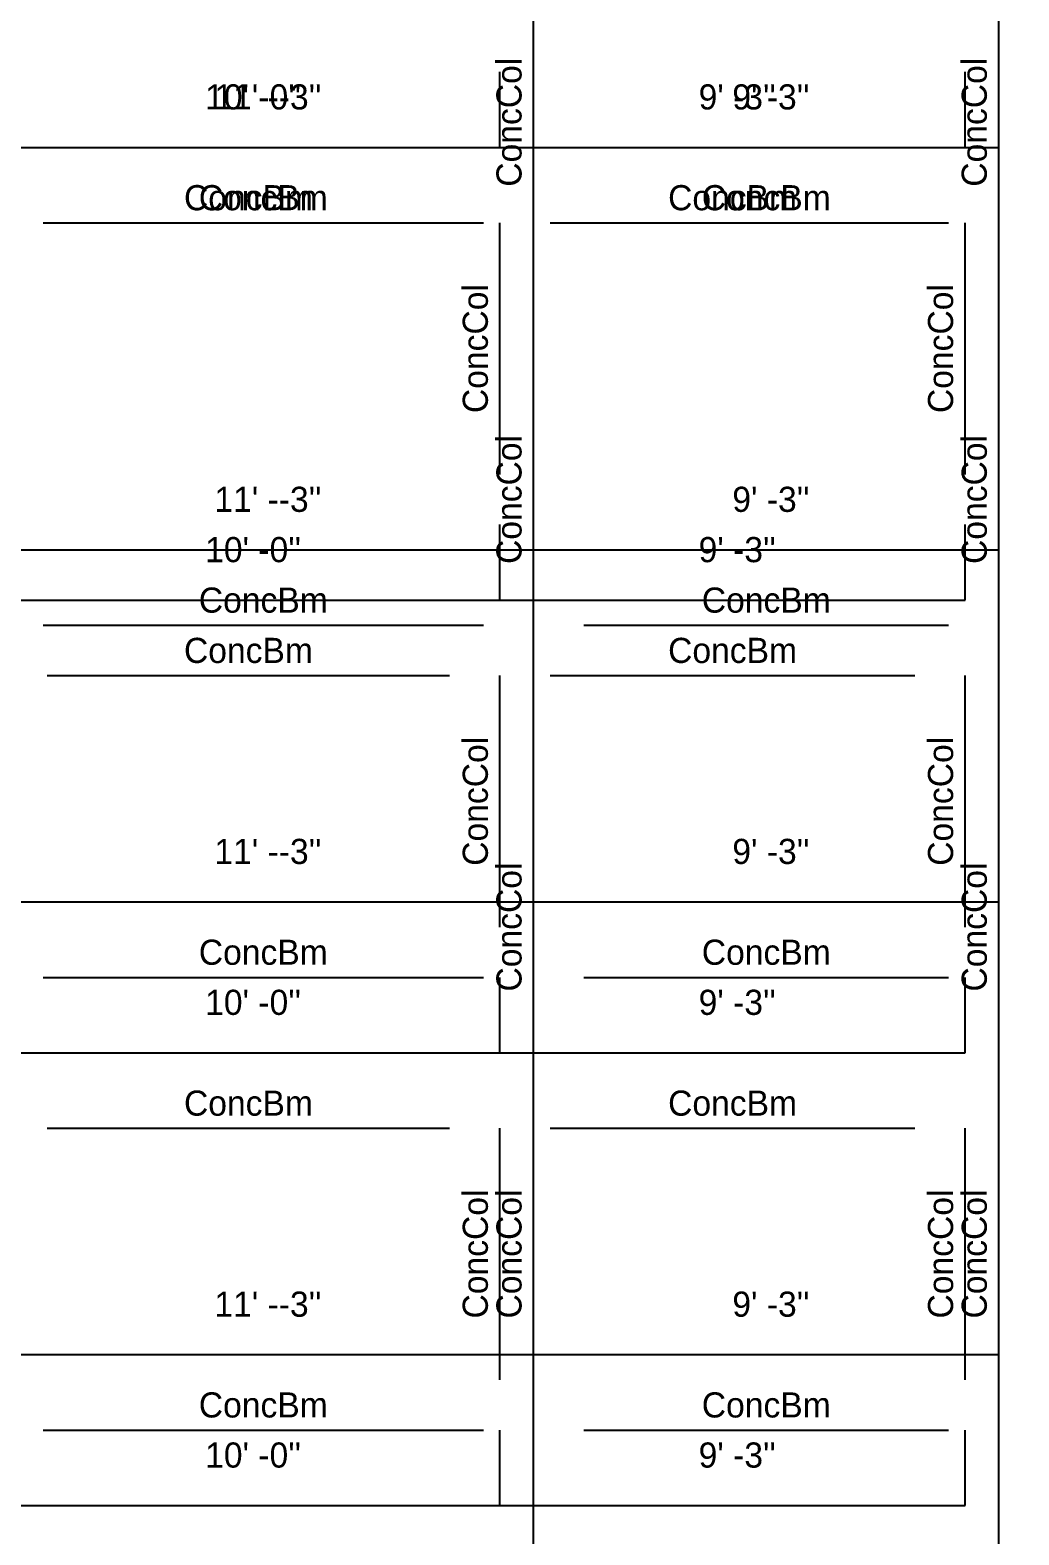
# Model space of a CAD drawing. Extents: x -38 to 2998, y -195 to 11529.
# Drawn here: x 119.9 to 355.8, y 4007 to 4366 of the extents above; entities that cross this region are included whole.
import ezdxf
from ezdxf.enums import TextEntityAlignment as Align

# ---------------------------------------------------------------- set-up
doc = ezdxf.new("R2010")
doc.units = 0
doc.header["$MEASUREMENT"] = 0
doc.layers.get('0').update_dxf_attribs({"linetype": 'CONTINUOUS'})
for name, color, linetype in [('CENTERLINES', 7, 'CONTINUOUS'), ('DIMENSIONS', 4, 'CONTINUOUS'), ('TEXT', 5, 'CONTINUOUS')]:
    doc.layers.add(name, color=color, linetype=linetype)
doc.dimstyles.get("Standard").update_dxf_attribs({"dimtxt": 0.18, "dimasz": 0.18, "dimexe": 0.18, "dimexo": 0.0625, "dimgap": 0.09, "dimtad": 0, "dimtih": 1, "dimtoh": 1, "dimdec": 4, "dimzin": 0, "dimtxsty": 'STANDARD', "dimcen": 0.09, "dimazin": 3, "dimtfac": 1, "dimtdec": 4, "dimtofl": 0, "dimtmove": 0, "dimatfit": 3, "dimtolj": 1, "dimtzin": 0})

# ---------------------------------------------------------------- blocks, each defined once
blk = doc.blocks.new('*D7859')
at = {"color": 1, "linetype": 'BYBLOCK'}
for points in [[(115.77, 4054.77), (114.71, 4053.71), (107.29, 4046.29), (106.23, 4045.23)], [(244.77, 4054.77), (243.71, 4053.71), (236.29, 4046.29), (235.23, 4045.23)]]:
    blk.add_solid(points, dxfattribs=at)
at = {"layer": 'DIMENSIONS', "color": 9, "linetype": 'BYBLOCK'}
for p, q in [((111, 4050), (111, 4068)), ((240, 4050), (240, 4068))]:
    blk.add_line(p, q, dxfattribs=at)
at = {"layer": 'DIMENSIONS', "color": 0, "linetype": 'BYBLOCK'}
blk.add_line((111, 4050), (240, 4050), dxfattribs=at)
at = {"layer": 'DIMENSIONS', "color": 0, "linetype": 'BYBLOCK', "insert": (175.5, 4062), "char_height": 6, "attachment_point": 5}
blk.add_mtext("\\A1; 11' --3''", dxfattribs=at)
blk = doc.blocks.new('*D7860')
at = {"color": 1, "linetype": 'BYBLOCK'}
for points in [[(244.77, 4054.77), (243.71, 4053.71), (236.29, 4046.29), (235.23, 4045.23)], [(355.77, 4054.77), (354.71, 4053.71), (347.29, 4046.29), (346.23, 4045.23)]]:
    blk.add_solid(points, dxfattribs=at)
at = {"layer": 'DIMENSIONS', "color": 9, "linetype": 'BYBLOCK'}
for p, q in [((240, 4050), (240, 4068)), ((351, 4050), (351, 4068))]:
    blk.add_line(p, q, dxfattribs=at)
at = {"layer": 'DIMENSIONS', "color": 0, "linetype": 'BYBLOCK'}
blk.add_line((240, 4050), (351, 4050), dxfattribs=at)
at = {"layer": 'DIMENSIONS', "color": 0, "linetype": 'BYBLOCK', "insert": (295.5, 4062), "char_height": 6, "attachment_point": 5}
blk.add_mtext("\\A1; 9' -3''", dxfattribs=at)
blk = doc.blocks.new('*D7863')
at = {"color": 1, "linetype": 'BYBLOCK'}
for points in [[(115.77, 4246.77), (114.71, 4245.71), (107.29, 4238.29), (106.23, 4237.23)], [(244.77, 4246.77), (243.71, 4245.71), (236.29, 4238.29), (235.23, 4237.23)]]:
    blk.add_solid(points, dxfattribs=at)
at = {"layer": 'DIMENSIONS', "color": 9, "linetype": 'BYBLOCK'}
for p, q in [((111, 4242), (111, 4260)), ((240, 4242), (240, 4260))]:
    blk.add_line(p, q, dxfattribs=at)
at = {"layer": 'DIMENSIONS', "color": 0, "linetype": 'BYBLOCK'}
blk.add_line((111, 4242), (240, 4242), dxfattribs=at)
at = {"layer": 'DIMENSIONS', "color": 0, "linetype": 'BYBLOCK', "insert": (175.5, 4254), "char_height": 6, "attachment_point": 5}
blk.add_mtext("\\A1; 11' --3''", dxfattribs=at)
blk = doc.blocks.new('*D7864')
at = {"color": 1, "linetype": 'BYBLOCK'}
for points in [[(244.77, 4246.77), (243.71, 4245.71), (236.29, 4238.29), (235.23, 4237.23)], [(355.77, 4246.77), (354.71, 4245.71), (347.29, 4238.29), (346.23, 4237.23)]]:
    blk.add_solid(points, dxfattribs=at)
at = {"layer": 'DIMENSIONS', "color": 9, "linetype": 'BYBLOCK'}
for p, q in [((240, 4242), (240, 4260)), ((351, 4242), (351, 4260))]:
    blk.add_line(p, q, dxfattribs=at)
at = {"layer": 'DIMENSIONS', "color": 0, "linetype": 'BYBLOCK'}
blk.add_line((240, 4242), (351, 4242), dxfattribs=at)
at = {"layer": 'DIMENSIONS', "color": 0, "linetype": 'BYBLOCK', "insert": (295.5, 4254), "char_height": 6, "attachment_point": 5}
blk.add_mtext("\\A1; 9' -3''", dxfattribs=at)
blk = doc.blocks.new('*D8337')
at = {"color": 1, "linetype": 'BYBLOCK'}
for points in [[(115.77, 4162.77), (114.71, 4161.71), (107.29, 4154.29), (106.23, 4153.23)], [(244.77, 4162.77), (243.71, 4161.71), (236.29, 4154.29), (235.23, 4153.23)]]:
    blk.add_solid(points, dxfattribs=at)
at = {"layer": 'DIMENSIONS', "color": 9, "linetype": 'BYBLOCK'}
for p, q in [((111, 4158), (111, 4176)), ((240, 4158), (240, 4176))]:
    blk.add_line(p, q, dxfattribs=at)
at = {"layer": 'DIMENSIONS', "color": 0, "linetype": 'BYBLOCK'}
blk.add_line((111, 4158), (240, 4158), dxfattribs=at)
at = {"layer": 'DIMENSIONS', "color": 0, "linetype": 'BYBLOCK', "insert": (175.5, 4170), "char_height": 6, "attachment_point": 5}
blk.add_mtext("\\A1; 11' --3''", dxfattribs=at)
blk = doc.blocks.new('*D8338')
at = {"color": 1, "linetype": 'BYBLOCK'}
for points in [[(244.77, 4162.77), (243.71, 4161.71), (236.29, 4154.29), (235.23, 4153.23)], [(355.77, 4162.77), (354.71, 4161.71), (347.29, 4154.29), (346.23, 4153.23)]]:
    blk.add_solid(points, dxfattribs=at)
at = {"layer": 'DIMENSIONS', "color": 9, "linetype": 'BYBLOCK'}
for p, q in [((240, 4158), (240, 4176)), ((351, 4158), (351, 4176))]:
    blk.add_line(p, q, dxfattribs=at)
at = {"layer": 'DIMENSIONS', "color": 0, "linetype": 'BYBLOCK'}
blk.add_line((240, 4158), (351, 4158), dxfattribs=at)
at = {"layer": 'DIMENSIONS', "color": 0, "linetype": 'BYBLOCK', "insert": (295.5, 4170), "char_height": 6, "attachment_point": 5}
blk.add_mtext("\\A1; 9' -3''", dxfattribs=at)
blk = doc.blocks.new('*D8341')
at = {"color": 1, "linetype": 'BYBLOCK'}
for points in [[(115.77, 4342.77), (114.71, 4341.71), (107.29, 4334.29), (106.23, 4333.23)], [(244.77, 4342.77), (243.71, 4341.71), (236.29, 4334.29), (235.23, 4333.23)]]:
    blk.add_solid(points, dxfattribs=at)
at = {"layer": 'DIMENSIONS', "color": 9, "linetype": 'BYBLOCK'}
for p, q in [((111, 4338), (111, 4356)), ((240, 4338), (240, 4356))]:
    blk.add_line(p, q, dxfattribs=at)
at = {"layer": 'DIMENSIONS', "color": 0, "linetype": 'BYBLOCK'}
blk.add_line((111, 4338), (240, 4338), dxfattribs=at)
at = {"layer": 'DIMENSIONS', "color": 0, "linetype": 'BYBLOCK', "insert": (175.5, 4350), "char_height": 6, "attachment_point": 5}
blk.add_mtext("\\A1; 11' --3''", dxfattribs=at)
blk = doc.blocks.new('*D8342')
at = {"color": 1, "linetype": 'BYBLOCK'}
for points in [[(244.77, 4342.77), (243.71, 4341.71), (236.29, 4334.29), (235.23, 4333.23)], [(355.77, 4342.77), (354.71, 4341.71), (347.29, 4334.29), (346.23, 4333.23)]]:
    blk.add_solid(points, dxfattribs=at)
at = {"layer": 'DIMENSIONS', "color": 9, "linetype": 'BYBLOCK'}
for p, q in [((240, 4338), (240, 4356)), ((351, 4338), (351, 4356))]:
    blk.add_line(p, q, dxfattribs=at)
at = {"layer": 'DIMENSIONS', "color": 0, "linetype": 'BYBLOCK'}
blk.add_line((240, 4338), (351, 4338), dxfattribs=at)
at = {"layer": 'DIMENSIONS', "color": 0, "linetype": 'BYBLOCK', "insert": (295.5, 4350), "char_height": 6, "attachment_point": 5}
blk.add_mtext("\\A1; 9' -3''", dxfattribs=at)
blk = doc.blocks.new('*D8807')
at = {"color": 1, "linetype": 'BYBLOCK'}
for points in [[(115.77, 4162.77), (114.71, 4161.71), (107.29, 4154.29), (106.23, 4153.23)], [(244.77, 4162.77), (243.71, 4161.71), (236.29, 4154.29), (235.23, 4153.23)]]:
    blk.add_solid(points, dxfattribs=at)
at = {"layer": 'DIMENSIONS', "color": 9, "linetype": 'BYBLOCK'}
for p, q in [((111, 4158), (111, 4176)), ((240, 4158), (240, 4176))]:
    blk.add_line(p, q, dxfattribs=at)
at = {"layer": 'DIMENSIONS', "color": 0, "linetype": 'BYBLOCK'}
blk.add_line((111, 4158), (240, 4158), dxfattribs=at)
at = {"layer": 'DIMENSIONS', "color": 0, "linetype": 'BYBLOCK', "insert": (175.5, 4170), "char_height": 6, "attachment_point": 5}
blk.add_mtext("\\A1; 11' --3''", dxfattribs=at)
blk = doc.blocks.new('*D8808')
at = {"color": 1, "linetype": 'BYBLOCK'}
for points in [[(244.77, 4162.77), (243.71, 4161.71), (236.29, 4154.29), (235.23, 4153.23)], [(355.77, 4162.77), (354.71, 4161.71), (347.29, 4154.29), (346.23, 4153.23)]]:
    blk.add_solid(points, dxfattribs=at)
at = {"layer": 'DIMENSIONS', "color": 9, "linetype": 'BYBLOCK'}
for p, q in [((240, 4158), (240, 4176)), ((351, 4158), (351, 4176))]:
    blk.add_line(p, q, dxfattribs=at)
at = {"layer": 'DIMENSIONS', "color": 0, "linetype": 'BYBLOCK'}
blk.add_line((240, 4158), (351, 4158), dxfattribs=at)
at = {"layer": 'DIMENSIONS', "color": 0, "linetype": 'BYBLOCK', "insert": (295.5, 4170), "char_height": 6, "attachment_point": 5}
blk.add_mtext("\\A1; 9' -3''", dxfattribs=at)
blk = doc.blocks.new('*D8811')
at = {"color": 1, "linetype": 'BYBLOCK'}
for points in [[(115.77, 4342.77), (114.71, 4341.71), (107.29, 4334.29), (106.23, 4333.23)], [(244.77, 4342.77), (243.71, 4341.71), (236.29, 4334.29), (235.23, 4333.23)]]:
    blk.add_solid(points, dxfattribs=at)
at = {"layer": 'DIMENSIONS', "color": 9, "linetype": 'BYBLOCK'}
for p, q in [((111, 4338), (111, 4356)), ((240, 4338), (240, 4356))]:
    blk.add_line(p, q, dxfattribs=at)
at = {"layer": 'DIMENSIONS', "color": 0, "linetype": 'BYBLOCK'}
blk.add_line((111, 4338), (240, 4338), dxfattribs=at)
at = {"layer": 'DIMENSIONS', "color": 0, "linetype": 'BYBLOCK', "insert": (175.5, 4350), "char_height": 6, "attachment_point": 5}
blk.add_mtext("\\A1; 11' --3''", dxfattribs=at)
blk = doc.blocks.new('*D8812')
at = {"color": 1, "linetype": 'BYBLOCK'}
for points in [[(244.77, 4342.77), (243.71, 4341.71), (236.29, 4334.29), (235.23, 4333.23)], [(355.77, 4342.77), (354.71, 4341.71), (347.29, 4334.29), (346.23, 4333.23)]]:
    blk.add_solid(points, dxfattribs=at)
at = {"layer": 'DIMENSIONS', "color": 9, "linetype": 'BYBLOCK'}
for p, q in [((240, 4338), (240, 4356)), ((351, 4338), (351, 4356))]:
    blk.add_line(p, q, dxfattribs=at)
at = {"layer": 'DIMENSIONS', "color": 0, "linetype": 'BYBLOCK'}
blk.add_line((240, 4338), (351, 4338), dxfattribs=at)
at = {"layer": 'DIMENSIONS', "color": 0, "linetype": 'BYBLOCK', "insert": (295.5, 4350), "char_height": 6, "attachment_point": 5}
blk.add_mtext("\\A1; 9' -3''", dxfattribs=at)
blk = doc.blocks.new('*D9277')
at = {"color": 1, "linetype": 'BYBLOCK'}
for points in [[(115.77, 4162.77), (114.71, 4161.71), (107.29, 4154.29), (106.23, 4153.23)], [(244.77, 4162.77), (243.71, 4161.71), (236.29, 4154.29), (235.23, 4153.23)]]:
    blk.add_solid(points, dxfattribs=at)
at = {"layer": 'DIMENSIONS', "color": 9, "linetype": 'BYBLOCK'}
for p, q in [((111, 4158), (111, 4176)), ((240, 4158), (240, 4176))]:
    blk.add_line(p, q, dxfattribs=at)
at = {"layer": 'DIMENSIONS', "color": 0, "linetype": 'BYBLOCK'}
blk.add_line((111, 4158), (240, 4158), dxfattribs=at)
at = {"layer": 'DIMENSIONS', "color": 0, "linetype": 'BYBLOCK', "insert": (175.5, 4170), "char_height": 6, "attachment_point": 5}
blk.add_mtext("\\A1; 11' --3''", dxfattribs=at)
blk = doc.blocks.new('*D9278')
at = {"color": 1, "linetype": 'BYBLOCK'}
for points in [[(244.77, 4162.77), (243.71, 4161.71), (236.29, 4154.29), (235.23, 4153.23)], [(355.77, 4162.77), (354.71, 4161.71), (347.29, 4154.29), (346.23, 4153.23)]]:
    blk.add_solid(points, dxfattribs=at)
at = {"layer": 'DIMENSIONS', "color": 9, "linetype": 'BYBLOCK'}
for p, q in [((240, 4158), (240, 4176)), ((351, 4158), (351, 4176))]:
    blk.add_line(p, q, dxfattribs=at)
at = {"layer": 'DIMENSIONS', "color": 0, "linetype": 'BYBLOCK'}
blk.add_line((240, 4158), (351, 4158), dxfattribs=at)
at = {"layer": 'DIMENSIONS', "color": 0, "linetype": 'BYBLOCK', "insert": (295.5, 4170), "char_height": 6, "attachment_point": 5}
blk.add_mtext("\\A1; 9' -3''", dxfattribs=at)
blk = doc.blocks.new('*D9281')
at = {"color": 1, "linetype": 'BYBLOCK'}
for points in [[(115.77, 4342.77), (114.71, 4341.71), (107.29, 4334.29), (106.23, 4333.23)], [(244.77, 4342.77), (243.71, 4341.71), (236.29, 4334.29), (235.23, 4333.23)]]:
    blk.add_solid(points, dxfattribs=at)
at = {"layer": 'DIMENSIONS', "color": 9, "linetype": 'BYBLOCK'}
for p, q in [((111, 4338), (111, 4356)), ((240, 4338), (240, 4356))]:
    blk.add_line(p, q, dxfattribs=at)
at = {"layer": 'DIMENSIONS', "color": 0, "linetype": 'BYBLOCK'}
blk.add_line((111, 4338), (240, 4338), dxfattribs=at)
at = {"layer": 'DIMENSIONS', "color": 0, "linetype": 'BYBLOCK', "insert": (175.5, 4350), "char_height": 6, "attachment_point": 5}
blk.add_mtext("\\A1; 11' --3''", dxfattribs=at)
blk = doc.blocks.new('*D9282')
at = {"color": 1, "linetype": 'BYBLOCK'}
for points in [[(244.77, 4342.77), (243.71, 4341.71), (236.29, 4334.29), (235.23, 4333.23)], [(355.77, 4342.77), (354.71, 4341.71), (347.29, 4334.29), (346.23, 4333.23)]]:
    blk.add_solid(points, dxfattribs=at)
at = {"layer": 'DIMENSIONS', "color": 9, "linetype": 'BYBLOCK'}
for p, q in [((240, 4338), (240, 4356)), ((351, 4338), (351, 4356))]:
    blk.add_line(p, q, dxfattribs=at)
at = {"layer": 'DIMENSIONS', "color": 0, "linetype": 'BYBLOCK'}
blk.add_line((240, 4338), (351, 4338), dxfattribs=at)
at = {"layer": 'DIMENSIONS', "color": 0, "linetype": 'BYBLOCK', "insert": (295.5, 4350), "char_height": 6, "attachment_point": 5}
blk.add_mtext("\\A1; 9' -3''", dxfattribs=at)
blk = doc.blocks.new('*D9827')
at = {"color": 1, "linetype": 'BYBLOCK'}
for points in [[(116.73, 4018.77), (115.67, 4017.71), (108.25, 4010.29), (107.19, 4009.23)], [(236.73, 4018.77), (235.67, 4017.71), (228.25, 4010.29), (227.19, 4009.23)]]:
    blk.add_solid(points, dxfattribs=at)
at = {"layer": 'DIMENSIONS', "color": 9, "linetype": 'BYBLOCK'}
for p, q in [((111.96, 4014), (111.96, 4032)), ((231.96, 4014), (231.96, 4032))]:
    blk.add_line(p, q, dxfattribs=at)
at = {"layer": 'DIMENSIONS', "color": 0, "linetype": 'BYBLOCK'}
blk.add_line((111.96, 4014), (231.96, 4014), dxfattribs=at)
at = {"layer": 'DIMENSIONS', "color": 0, "linetype": 'BYBLOCK', "insert": (171.96, 4026), "char_height": 6, "attachment_point": 5}
blk.add_mtext("\\A1; 10' -0''", dxfattribs=at)
blk = doc.blocks.new('*D9828')
at = {"color": 1, "linetype": 'BYBLOCK'}
for points in [[(236.73, 4018.77), (235.67, 4017.71), (228.25, 4010.29), (227.19, 4009.23)], [(347.73, 4018.77), (346.67, 4017.71), (339.25, 4010.29), (338.19, 4009.23)]]:
    blk.add_solid(points, dxfattribs=at)
at = {"layer": 'DIMENSIONS', "color": 9, "linetype": 'BYBLOCK'}
for p, q in [((231.96, 4014), (231.96, 4032)), ((342.96, 4014), (342.96, 4032))]:
    blk.add_line(p, q, dxfattribs=at)
at = {"layer": 'DIMENSIONS', "color": 0, "linetype": 'BYBLOCK'}
blk.add_line((231.96, 4014), (342.96, 4014), dxfattribs=at)
at = {"layer": 'DIMENSIONS', "color": 0, "linetype": 'BYBLOCK', "insert": (287.46, 4026), "char_height": 6, "attachment_point": 5}
blk.add_mtext("\\A1; 9' -3''", dxfattribs=at)
blk = doc.blocks.new('*D9831')
at = {"color": 1, "linetype": 'BYBLOCK'}
for points in [[(116.73, 4126.77), (115.67, 4125.71), (108.25, 4118.29), (107.19, 4117.23)], [(236.73, 4126.77), (235.67, 4125.71), (228.25, 4118.29), (227.19, 4117.23)]]:
    blk.add_solid(points, dxfattribs=at)
at = {"layer": 'DIMENSIONS', "color": 9, "linetype": 'BYBLOCK'}
for p, q in [((111.96, 4122), (111.96, 4140)), ((231.96, 4122), (231.96, 4140))]:
    blk.add_line(p, q, dxfattribs=at)
at = {"layer": 'DIMENSIONS', "color": 0, "linetype": 'BYBLOCK'}
blk.add_line((111.96, 4122), (231.96, 4122), dxfattribs=at)
at = {"layer": 'DIMENSIONS', "color": 0, "linetype": 'BYBLOCK', "insert": (171.96, 4134), "char_height": 6, "attachment_point": 5}
blk.add_mtext("\\A1; 10' -0''", dxfattribs=at)
blk = doc.blocks.new('*D9832')
at = {"color": 1, "linetype": 'BYBLOCK'}
for points in [[(236.73, 4126.77), (235.67, 4125.71), (228.25, 4118.29), (227.19, 4117.23)], [(347.73, 4126.77), (346.67, 4125.71), (339.25, 4118.29), (338.19, 4117.23)]]:
    blk.add_solid(points, dxfattribs=at)
at = {"layer": 'DIMENSIONS', "color": 9, "linetype": 'BYBLOCK'}
for p, q in [((231.96, 4122), (231.96, 4140)), ((342.96, 4122), (342.96, 4140))]:
    blk.add_line(p, q, dxfattribs=at)
at = {"layer": 'DIMENSIONS', "color": 0, "linetype": 'BYBLOCK'}
blk.add_line((231.96, 4122), (342.96, 4122), dxfattribs=at)
at = {"layer": 'DIMENSIONS', "color": 0, "linetype": 'BYBLOCK', "insert": (287.46, 4134), "char_height": 6, "attachment_point": 5}
blk.add_mtext("\\A1; 9' -3''", dxfattribs=at)
blk = doc.blocks.new('*D9835')
at = {"color": 1, "linetype": 'BYBLOCK'}
for points in [[(116.73, 4234.77), (115.67, 4233.71), (108.25, 4226.29), (107.19, 4225.23)], [(236.73, 4234.77), (235.67, 4233.71), (228.25, 4226.29), (227.19, 4225.23)]]:
    blk.add_solid(points, dxfattribs=at)
at = {"layer": 'DIMENSIONS', "color": 9, "linetype": 'BYBLOCK'}
for p, q in [((111.96, 4230), (111.96, 4248)), ((231.96, 4230), (231.96, 4248))]:
    blk.add_line(p, q, dxfattribs=at)
at = {"layer": 'DIMENSIONS', "color": 0, "linetype": 'BYBLOCK'}
blk.add_line((111.96, 4230), (231.96, 4230), dxfattribs=at)
at = {"layer": 'DIMENSIONS', "color": 0, "linetype": 'BYBLOCK', "insert": (171.96, 4242), "char_height": 6, "attachment_point": 5}
blk.add_mtext("\\A1; 10' -0''", dxfattribs=at)
blk = doc.blocks.new('*D9836')
at = {"color": 1, "linetype": 'BYBLOCK'}
for points in [[(236.73, 4234.77), (235.67, 4233.71), (228.25, 4226.29), (227.19, 4225.23)], [(347.73, 4234.77), (346.67, 4233.71), (339.25, 4226.29), (338.19, 4225.23)]]:
    blk.add_solid(points, dxfattribs=at)
at = {"layer": 'DIMENSIONS', "color": 9, "linetype": 'BYBLOCK'}
for p, q in [((231.96, 4230), (231.96, 4248)), ((342.96, 4230), (342.96, 4248))]:
    blk.add_line(p, q, dxfattribs=at)
at = {"layer": 'DIMENSIONS', "color": 0, "linetype": 'BYBLOCK'}
blk.add_line((231.96, 4230), (342.96, 4230), dxfattribs=at)
at = {"layer": 'DIMENSIONS', "color": 0, "linetype": 'BYBLOCK', "insert": (287.46, 4242), "char_height": 6, "attachment_point": 5}
blk.add_mtext("\\A1; 9' -3''", dxfattribs=at)
blk = doc.blocks.new('*D9839')
at = {"color": 1, "linetype": 'BYBLOCK'}
for points in [[(116.73, 4342.77), (115.67, 4341.71), (108.25, 4334.29), (107.19, 4333.23)], [(236.73, 4342.77), (235.67, 4341.71), (228.25, 4334.29), (227.19, 4333.23)]]:
    blk.add_solid(points, dxfattribs=at)
at = {"layer": 'DIMENSIONS', "color": 9, "linetype": 'BYBLOCK'}
for p, q in [((111.96, 4338), (111.96, 4356)), ((231.96, 4338), (231.96, 4356))]:
    blk.add_line(p, q, dxfattribs=at)
at = {"layer": 'DIMENSIONS', "color": 0, "linetype": 'BYBLOCK'}
blk.add_line((111.96, 4338), (231.96, 4338), dxfattribs=at)
at = {"layer": 'DIMENSIONS', "color": 0, "linetype": 'BYBLOCK', "insert": (171.96, 4350), "char_height": 6, "attachment_point": 5}
blk.add_mtext("\\A1; 10' -0''", dxfattribs=at)
blk = doc.blocks.new('*D9840')
at = {"color": 1, "linetype": 'BYBLOCK'}
for points in [[(236.73, 4342.77), (235.67, 4341.71), (228.25, 4334.29), (227.19, 4333.23)], [(347.73, 4342.77), (346.67, 4341.71), (339.25, 4334.29), (338.19, 4333.23)]]:
    blk.add_solid(points, dxfattribs=at)
at = {"layer": 'DIMENSIONS', "color": 9, "linetype": 'BYBLOCK'}
for p, q in [((231.96, 4338), (231.96, 4356)), ((342.96, 4338), (342.96, 4356))]:
    blk.add_line(p, q, dxfattribs=at)
at = {"layer": 'DIMENSIONS', "color": 0, "linetype": 'BYBLOCK'}
blk.add_line((231.96, 4338), (342.96, 4338), dxfattribs=at)
at = {"layer": 'DIMENSIONS', "color": 0, "linetype": 'BYBLOCK', "insert": (287.46, 4350), "char_height": 6, "attachment_point": 5}
blk.add_mtext("\\A1; 9' -3''", dxfattribs=at)

msp = doc.modelspace()

# ---------------------------------------------------------------- linework, layer by layer
at = {"layer": 'CENTERLINES', "color": 0, "linetype": 'CONTINUOUS'}
for p, q in [((240, 4272), (240, 4416)), ((351, 4272), (351, 4416)), ((123, 4320), (228, 4320)), ((123, 4320), (228, 4320)), ((123, 4320), (228, 4320)), ((123.96, 4320), (219.96, 4320)), ((231.96, 4260), (231.96, 4320)), ((240, 4188), (240, 4320)), ((240, 4188), (240, 4320)), ((240, 4188), (240, 4320)), ((243.96, 4320), (330.96, 4320)), ((252, 4320), (339, 4320)), ((252, 4320), (339, 4320)), ((252, 4320), (339, 4320)), ((342.96, 4260), (342.96, 4320)), ((351, 4188), (351, 4320)), ((351, 4188), (351, 4320)), ((351, 4188), (351, 4320)), ((123, 4224), (228, 4224)), ((240, 4080), (240, 4224)), ((252, 4224), (339, 4224)), ((351, 4080), (351, 4224)), ((123.96, 4212), (219.96, 4212)), ((231.96, 4152), (231.96, 4212)), ((243.96, 4212), (330.96, 4212)), ((342.96, 4152), (342.96, 4212)), ((123, 4140), (228, 4140)), ((123, 4140), (228, 4140)), ((123, 4140), (228, 4140)), ((240, 4008), (240, 4140)), ((240, 4008), (240, 4140)), ((240, 4008), (240, 4140)), ((252, 4140), (339, 4140)), ((252, 4140), (339, 4140)), ((252, 4140), (339, 4140)), ((351, 4008), (351, 4140)), ((351, 4008), (351, 4140)), ((351, 4008), (351, 4140)), ((123.96, 4104), (219.96, 4104)), ((231.96, 4044), (231.96, 4104)), ((243.96, 4104), (330.96, 4104)), ((342.96, 4044), (342.96, 4104)), ((123, 4032), (228, 4032)), ((240, 3888), (240, 4032)), ((252, 4032), (339, 4032)), ((351, 3888), (351, 4032))]:
    msp.add_line(p, q, dxfattribs=at)

# ---------------------------------------------------------------- texts
at = {"layer": 'TEXT', "color": 0}
for p in [(234, 4344), (345, 4344), (225.96, 4290), (336.96, 4290), (234, 4254), (234, 4254), (234, 4254), (345, 4254), (345, 4254), (345, 4254), (225.96, 4182), (336.96, 4182), (234, 4152), (345, 4152), (225.96, 4074), (234, 4074), (234, 4074), (234, 4074), (336.96, 4074), (345, 4074), (345, 4074), (345, 4074)]:
    msp.add_text('ConcCol', height=6, rotation=90, dxfattribs=at).set_placement(p, align=Align.MIDDLE)
for p in [(171.96, 4326), (175.5, 4326), (175.5, 4326), (175.5, 4326), (287.46, 4326), (295.5, 4326), (295.5, 4326), (295.5, 4326), (175.5, 4230), (295.5, 4230), (171.96, 4218), (287.46, 4218), (175.5, 4146), (175.5, 4146), (175.5, 4146), (295.5, 4146), (295.5, 4146), (295.5, 4146), (171.96, 4110), (287.46, 4110), (175.5, 4038), (295.5, 4038)]:
    msp.add_text('ConcBm', height=6, dxfattribs=at).set_placement(p, align=Align.MIDDLE)

# ---------------------------------------------------------------- dimensions: what is measured, and where the dimension line sits
at = {"layer": 'DIMENSIONS'}
for base, p1, p2, picture, middle in [((240, 4338), (111, 4326), (240, 4326), '*D8341', (175.5, 4326)), ((240, 4338), (111, 4326), (240, 4326), '*D8811', (175.5, 4326)), ((240, 4338), (111, 4326), (240, 4326), '*D9281', (175.5, 4326)), ((231.96, 4338), (111.96, 4326), (231.96, 4326), '*D9839', (171.96, 4326)), ((342.96, 4338), (231.96, 4326), (342.96, 4326), '*D9840', (287.46, 4326)), ((351, 4338), (240, 4326), (351, 4326), '*D8342', (295.5, 4326)), ((351, 4338), (240, 4326), (351, 4326), '*D8812', (295.5, 4326)), ((351, 4338), (240, 4326), (351, 4326), '*D9282', (295.5, 4326)), ((240, 4242), (111, 4230), (240, 4230), '*D7863', (175.5, 4230)), ((351, 4242), (240, 4230), (351, 4230), '*D7864', (295.5, 4230)), ((231.96, 4230), (111.96, 4218), (231.96, 4218), '*D9835', (171.96, 4218)), ((342.96, 4230), (231.96, 4218), (342.96, 4218), '*D9836', (287.46, 4218)), ((240, 4158), (111, 4146), (240, 4146), '*D8337', (175.5, 4146)), ((240, 4158), (111, 4146), (240, 4146), '*D8807', (175.5, 4146)), ((240, 4158), (111, 4146), (240, 4146), '*D9277', (175.5, 4146)), ((351, 4158), (240, 4146), (351, 4146), '*D8338', (295.5, 4146)), ((351, 4158), (240, 4146), (351, 4146), '*D8808', (295.5, 4146)), ((351, 4158), (240, 4146), (351, 4146), '*D9278', (295.5, 4146)), ((231.96, 4122), (111.96, 4110), (231.96, 4110), '*D9831', (171.96, 4110)), ((342.96, 4122), (231.96, 4110), (342.96, 4110), '*D9832', (287.46, 4110)), ((240, 4050), (111, 4038), (240, 4038), '*D7859', (175.5, 4038)), ((351, 4050), (240, 4038), (351, 4038), '*D7860', (295.5, 4038)), ((231.96, 4014), (111.96, 4002), (231.96, 4002), '*D9827', (171.96, 4002)), ((342.96, 4014), (231.96, 4002), (342.96, 4002), '*D9828', (287.46, 4002))]:
    dim = msp.add_linear_dim(base=base, p1=p1, p2=p2, dimstyle='STANDARD', dxfattribs=at)
    dim.commit()
    dim.dimension.update_dxf_attribs({"geometry": picture, "text_midpoint": middle})

doc.saveas('drawing.dxf')
